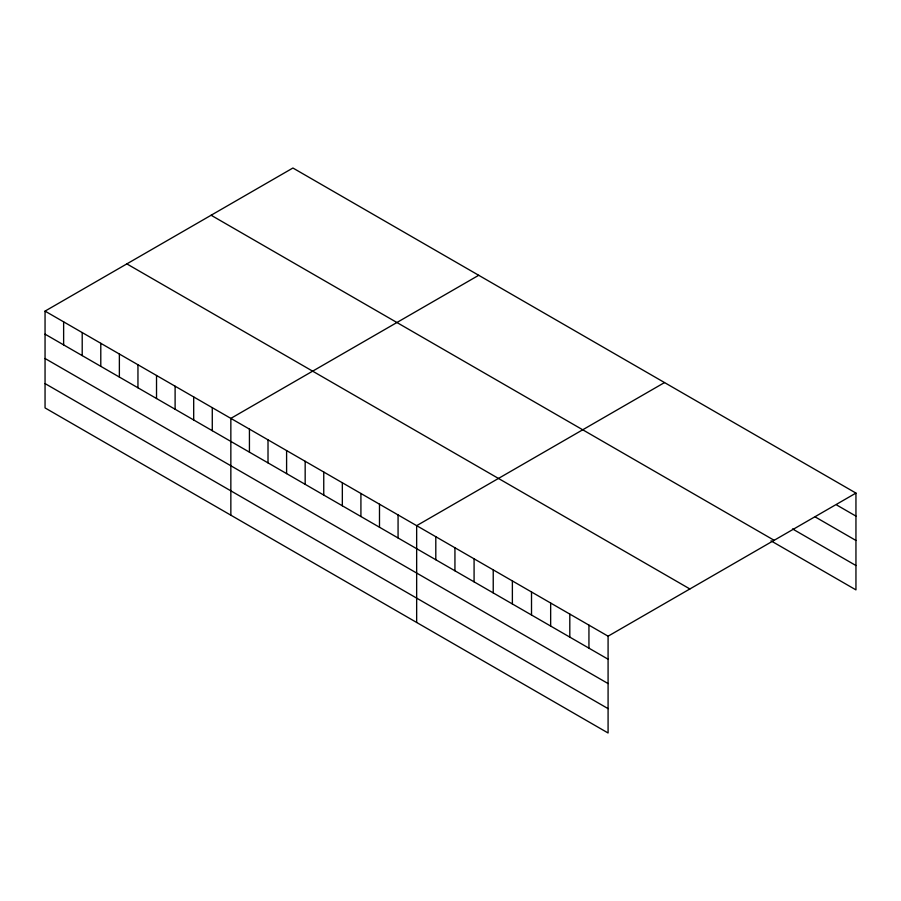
<?xml version="1.0" encoding="UTF-8"?>
<svg xmlns="http://www.w3.org/2000/svg" width="901" height="901" viewBox="0 0 901 901"><rect width="100%" height="100%" fill="white"/><g stroke="black" fill="none" stroke-linecap="round" stroke-linejoin="round"><path stroke-width="1.35" d="M45.05 311.115L608.085 636.185L608.085 732.986L45.05 407.916L45.05 311.115L292.915 168.014L855.95 493.084L855.95 589.885L770.997 540.837M478.713 275.289L230.847 418.391L230.847 515.192M664.521 382.565L416.656 525.666L416.656 622.456M608.085 636.185L855.95 493.084M836.804 505.067L855.95 516.115M815.27 516.971L855.95 540.465M792.542 528.932L855.95 565.535M211.116 215.238L774.15 540.307M126.85 263.892L689.884 588.961M45.05 334.158L608.085 659.217M45.05 358.497L608.085 683.566M45.05 383.578L608.085 708.637M588.939 625.136L588.939 648.168M569.804 614.077L569.804 637.12M550.657 603.028L550.657 626.06M531.511 591.98L531.511 615.011M512.376 580.92L512.376 603.963M493.23 569.871L493.23 592.903M474.084 558.823L474.084 581.855M454.937 547.763L454.937 570.806M435.802 536.714L435.802 559.746M398.073 514.933L398.073 537.965M379.49 504.211L379.49 527.243M360.918 493.478L360.918 516.521M342.335 482.756L342.335 505.788M323.752 472.023L323.752 495.066M305.169 461.301L305.169 484.333M286.597 450.568L286.597 473.611M268.014 439.846L268.014 462.877M249.431 429.113L249.431 452.156M212.276 407.669L212.276 430.701M193.692 396.936L193.692 419.967M175.109 386.214L175.109 409.245M156.526 375.48L156.526 398.512M137.954 364.759L137.954 387.79M119.371 354.025L119.371 377.057M100.788 343.304L100.788 366.335M82.205 332.57L82.205 355.602M63.633 321.848L63.633 344.88"/></g></svg>
